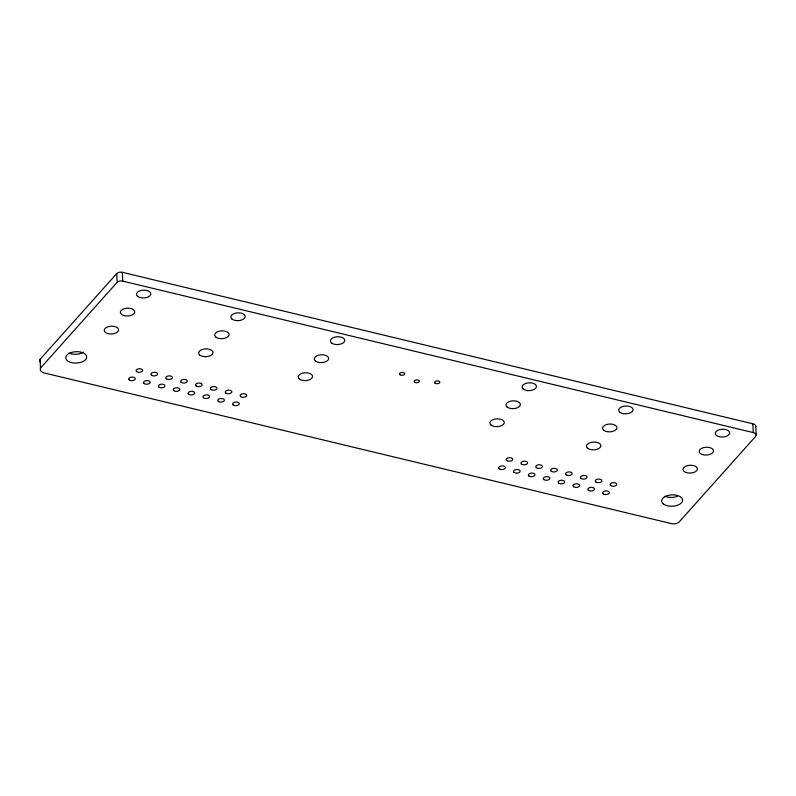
<?xml version="1.0" encoding="UTF-8"?>
<svg xmlns="http://www.w3.org/2000/svg" width="796" height="796" viewBox="0 0 796 796"><rect width="100%" height="100%" fill="white"/><g stroke="black" fill="none" stroke-linecap="round" stroke-linejoin="round"><path stroke-width="1.19" d="M752.867 423.81L753.265 432.596A5.323 2.895 -2.6 0 1 755.633 436.407L679.207 521.917A5.88 3.194 -2.6 0 1 671.327 523.599L46.357 373.453A8.328 4.517 -2.6 0 1 40.487 368.09L40.089 359.304L116.763 273.516A4.159 2.259 -2.6 0 1 122.335 272.322L752.867 423.81A5.323 2.895 -2.6 0 1 755.613 427.074M40.487 368.09L117.161 282.301A4.159 2.259 -2.6 0 1 122.733 281.117L753.265 432.596M755.792 426.129L756.2 435.104M122.335 272.322L122.733 281.117M116.763 273.516L117.161 282.301M40.238 361.921A8.328 4.517 -2.6 0 1 40.089 359.304M677.505 496.326A10.477 5.691 -2.6 0 1 664.789 496.236M83.66 352.121A10.477 5.691 -2.6 0 1 68.884 353.076M499.201 468.834A3.323 1.811 -2.6 0 0 504.953 468.466A3.323 1.811 -2.6 0 0 501.779 465.949A3.323 1.811 -2.6 0 0 499.201 468.834M506.644 460.516A3.323 1.811 -2.6 0 0 512.385 460.138A3.323 1.811 -2.6 0 0 509.221 457.63A3.323 1.811 -2.6 0 0 506.644 460.516M158.901 387.075A3.323 1.811 -2.6 0 0 164.653 386.707A3.323 1.811 -2.6 0 0 161.479 384.189A3.323 1.811 -2.6 0 0 158.901 387.075M166.334 378.757A3.323 1.811 -2.6 0 0 172.085 378.389A3.323 1.811 -2.6 0 0 168.911 375.871A3.323 1.811 -2.6 0 0 166.334 378.757M144.046 383.503A3.323 1.811 -2.6 0 0 149.787 383.135A3.323 1.811 -2.6 0 0 146.613 380.627A3.323 1.811 -2.6 0 0 144.046 383.503M151.479 375.185A3.323 1.811 -2.6 0 0 157.22 374.816A3.323 1.811 -2.6 0 0 154.056 372.299A3.323 1.811 -2.6 0 0 151.479 375.185M129.181 379.931A3.323 1.811 -2.6 0 0 134.932 379.563A3.323 1.811 -2.6 0 0 131.758 377.055A3.323 1.811 -2.6 0 0 129.181 379.931M136.614 371.613A3.323 1.811 -2.6 0 0 142.365 371.244A3.323 1.811 -2.6 0 0 139.191 368.727A3.323 1.811 -2.6 0 0 136.614 371.613M603.229 493.828A3.323 1.811 -2.6 0 0 608.98 493.46A3.323 1.811 -2.6 0 0 605.806 490.943A3.323 1.811 -2.6 0 0 603.229 493.828M543.787 479.54A3.323 1.811 -2.6 0 0 549.529 479.172A3.323 1.811 -2.6 0 0 546.364 476.665A3.323 1.811 -2.6 0 0 543.787 479.54M610.661 485.5A3.323 1.811 -2.6 0 0 616.412 485.132A3.323 1.811 -2.6 0 0 613.238 482.625A3.323 1.811 -2.6 0 0 610.661 485.5M588.373 490.256A3.323 1.811 -2.6 0 0 594.115 489.888A3.323 1.811 -2.6 0 0 590.94 487.371A3.323 1.811 -2.6 0 0 588.373 490.256M595.806 481.938A3.323 1.811 -2.6 0 0 601.557 481.56A3.323 1.811 -2.6 0 0 598.383 479.053A3.323 1.811 -2.6 0 0 595.806 481.938M573.508 486.684A3.323 1.811 -2.6 0 0 579.259 486.316A3.323 1.811 -2.6 0 0 576.085 483.799A3.323 1.811 -2.6 0 0 573.508 486.684M580.941 478.366A3.323 1.811 -2.6 0 0 586.692 477.998A3.323 1.811 -2.6 0 0 583.518 475.481A3.323 1.811 -2.6 0 0 580.941 478.366M558.643 483.112A3.323 1.811 -2.6 0 0 564.394 482.744A3.323 1.811 -2.6 0 0 561.22 480.237A3.323 1.811 -2.6 0 0 558.643 483.112M566.085 474.794A3.323 1.811 -2.6 0 0 571.827 474.426A3.323 1.811 -2.6 0 0 568.662 471.909A3.323 1.811 -2.6 0 0 566.085 474.794M551.22 471.222A3.323 1.811 -2.6 0 0 556.971 470.854A3.323 1.811 -2.6 0 0 553.797 468.337A3.323 1.811 -2.6 0 0 551.22 471.222M528.922 475.978A3.323 1.811 -2.6 0 0 534.673 475.6A3.323 1.811 -2.6 0 0 531.499 473.093A3.323 1.811 -2.6 0 0 528.922 475.978M536.365 467.65A3.323 1.811 -2.6 0 0 542.106 467.282A3.323 1.811 -2.6 0 0 538.942 464.774A3.323 1.811 -2.6 0 0 536.365 467.65M514.067 472.406A3.323 1.811 -2.6 0 0 519.808 472.038A3.323 1.811 -2.6 0 0 516.644 469.521A3.323 1.811 -2.6 0 0 514.067 472.406M521.499 464.088A3.323 1.811 -2.6 0 0 527.25 463.71A3.323 1.811 -2.6 0 0 524.076 461.202A3.323 1.811 -2.6 0 0 521.499 464.088M523.27 389.065A7.204 3.91 -2.6 0 0 535.708 388.259A7.204 3.91 -2.6 0 0 528.852 382.826A7.204 3.91 -2.6 0 0 523.27 389.065M507.161 407.084A7.204 3.91 -2.6 0 0 519.609 406.278A7.204 3.91 -2.6 0 0 512.743 400.846A7.204 3.91 -2.6 0 0 507.161 407.084M491.062 425.104A7.204 3.91 -2.6 0 0 503.5 424.298A7.204 3.91 -2.6 0 0 496.634 418.855A7.204 3.91 -2.6 0 0 491.062 425.104M716.46 435.482A7.204 3.91 -2.6 0 0 728.897 434.676A7.204 3.91 -2.6 0 0 722.032 429.233A7.204 3.91 -2.6 0 0 716.46 435.482M700.351 453.491A7.204 3.91 -2.6 0 0 712.798 452.695A7.204 3.91 -2.6 0 0 705.933 447.252A7.204 3.91 -2.6 0 0 700.351 453.491M684.242 471.511A7.204 3.91 -2.6 0 0 696.689 470.715A7.204 3.91 -2.6 0 0 689.824 465.272A7.204 3.91 -2.6 0 0 684.242 471.511M619.865 412.268A7.204 3.91 -2.6 0 0 632.303 411.472A7.204 3.91 -2.6 0 0 625.437 406.03A7.204 3.91 -2.6 0 0 619.865 412.268M603.756 430.288A7.204 3.91 -2.6 0 0 616.203 429.492A7.204 3.91 -2.6 0 0 609.338 424.049A7.204 3.91 -2.6 0 0 603.756 430.288M587.657 448.307A7.204 3.91 -2.6 0 0 600.094 447.511A7.204 3.91 -2.6 0 0 593.229 442.069A7.204 3.91 -2.6 0 0 587.657 448.307M414.557 382.199A2.617 1.423 -2.6 0 0 419.084 381.911A2.617 1.423 -2.6 0 0 416.587 379.931A2.617 1.423 -2.6 0 0 414.557 382.199M435.034 383.135A2.617 1.423 -2.6 0 0 439.561 382.846A2.617 1.423 -2.6 0 0 437.064 380.866A2.617 1.423 -2.6 0 0 435.034 383.135M399.93 374.707A2.617 1.423 -2.6 0 0 404.458 374.418A2.617 1.423 -2.6 0 0 401.96 372.438A2.617 1.423 -2.6 0 0 399.93 374.707M315.465 361.026A7.204 3.91 -2.6 0 0 327.912 360.23A7.204 3.91 -2.6 0 0 321.047 354.787A7.204 3.91 -2.6 0 0 315.465 361.026M331.574 343.006A7.204 3.91 -2.6 0 0 344.011 342.21A7.204 3.91 -2.6 0 0 337.146 336.768A7.204 3.91 -2.6 0 0 331.574 343.006M121.539 314.44A7.204 3.91 -2.6 0 0 133.977 313.634A7.204 3.91 -2.6 0 0 127.111 308.191A7.204 3.91 -2.6 0 0 121.539 314.44M105.43 332.449A7.204 3.91 -2.6 0 0 117.878 331.653A7.204 3.91 -2.6 0 0 111.012 326.211A7.204 3.91 -2.6 0 0 105.43 332.449M137.638 296.42A7.204 3.91 -2.6 0 0 150.086 295.615A7.204 3.91 -2.6 0 0 143.22 290.172A7.204 3.91 -2.6 0 0 137.638 296.42M663.396 503.958A10.477 5.691 -2.6 0 0 681.495 502.793A10.477 5.691 -2.6 0 0 671.516 494.883A10.477 5.691 -2.6 0 0 663.396 503.958M67.501 360.797A10.477 5.691 -2.6 0 0 85.6 359.623A10.477 5.691 -2.6 0 0 75.61 351.713A10.477 5.691 -2.6 0 0 67.501 360.797M299.356 379.045A7.204 3.91 -2.6 0 0 311.803 378.239A7.204 3.91 -2.6 0 0 304.938 372.807A7.204 3.91 -2.6 0 0 299.356 379.045M232.004 319.087A7.204 3.91 -2.6 0 0 244.452 318.281A7.204 3.91 -2.6 0 0 237.586 312.848A7.204 3.91 -2.6 0 0 232.004 319.087M215.895 337.106A7.204 3.91 -2.6 0 0 228.343 336.3A7.204 3.91 -2.6 0 0 221.477 330.867A7.204 3.91 -2.6 0 0 215.895 337.106M199.796 355.125A7.204 3.91 -2.6 0 0 212.234 354.32A7.204 3.91 -2.6 0 0 205.378 348.887A7.204 3.91 -2.6 0 0 199.796 355.125M233.208 404.925A3.323 1.811 -2.6 0 0 238.949 404.557A3.323 1.811 -2.6 0 0 235.785 402.04A3.323 1.811 -2.6 0 0 233.208 404.925M240.641 396.607A3.323 1.811 -2.6 0 0 246.392 396.239A3.323 1.811 -2.6 0 0 243.218 393.721A3.323 1.811 -2.6 0 0 240.641 396.607M218.343 401.353A3.323 1.811 -2.6 0 0 224.094 400.985A3.323 1.811 -2.6 0 0 220.92 398.478A3.323 1.811 -2.6 0 0 218.343 401.353M225.785 393.035A3.323 1.811 -2.6 0 0 231.527 392.667A3.323 1.811 -2.6 0 0 228.352 390.149A3.323 1.811 -2.6 0 0 225.785 393.035M203.487 397.791A3.323 1.811 -2.6 0 0 209.229 397.413A3.323 1.811 -2.6 0 0 206.055 394.906A3.323 1.811 -2.6 0 0 203.487 397.791M210.92 389.463A3.323 1.811 -2.6 0 0 216.671 389.095A3.323 1.811 -2.6 0 0 213.497 386.587A3.323 1.811 -2.6 0 0 210.92 389.463M188.622 394.219A3.323 1.811 -2.6 0 0 194.373 393.851A3.323 1.811 -2.6 0 0 191.199 391.334A3.323 1.811 -2.6 0 0 188.622 394.219M196.065 385.891A3.323 1.811 -2.6 0 0 201.806 385.523A3.323 1.811 -2.6 0 0 198.632 383.015A3.323 1.811 -2.6 0 0 196.065 385.891M173.767 390.647A3.323 1.811 -2.6 0 0 179.508 390.279A3.323 1.811 -2.6 0 0 176.334 387.761A3.323 1.811 -2.6 0 0 173.767 390.647M181.199 382.329A3.323 1.811 -2.6 0 0 186.951 381.951A3.323 1.811 -2.6 0 0 183.776 379.443A3.323 1.811 -2.6 0 0 181.199 382.329"/></g></svg>
